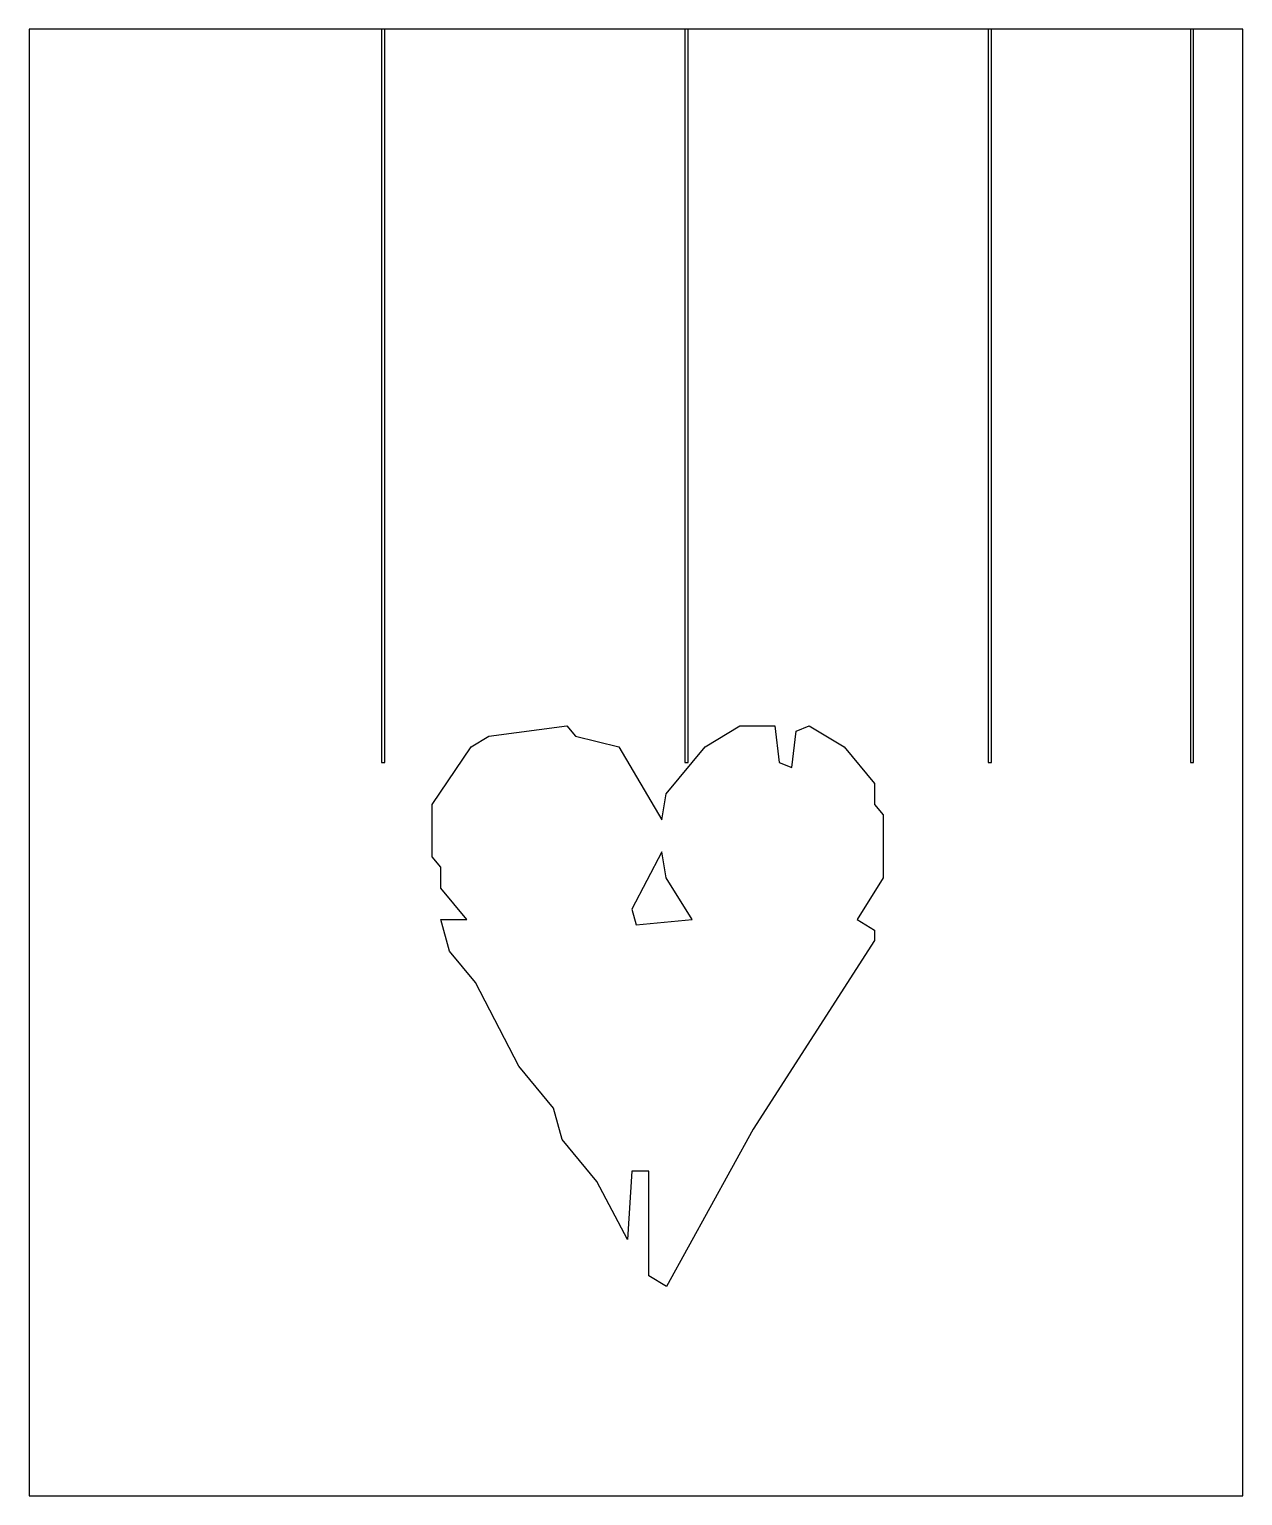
# Model space of a CAD drawing. Header units: millimetres. Extents: x 0 to 1200, y 0 to 1450.
import ezdxf

# ---------------------------------------------------------------- set-up
doc = ezdxf.new("R2010")
doc.units = ezdxf.units.MM
for name, color, linetype in [('OUTLINE', 5, 'Continuous'), ('PIECE', 3, 'Continuous'), ('SLOT', 1, 'Continuous')]:
    doc.layers.add(name, color=color, linetype=linetype)

msp = doc.modelspace()

# ---------------------------------------------------------------- linework, layer by layer
at = {"layer": 'OUTLINE'}
msp.add_lwpolyline([(0, 0), (1200, 0), (1200, 1450), (0, 1450), (0, 0)], close=True, dxfattribs=at)
at = {"layer": 'PIECE'}
for points in [[(612.8, 321), (595.8, 321), (591.5, 253.4), (561.3, 310.7), (527.1, 352.1), (518.5, 383.2), (484.2, 424.6), (441.3, 507.4), (415.6, 538.5), (407, 569.7), (432.6, 569.7), (407, 600.7), (407, 621.4), (398.5, 631.7), (398.5, 683.6), (437.1, 740.6), (454.3, 751), (531.5, 761.4), (540.1, 751), (582.9, 740.6), (625.7, 668.3), (629.9, 694), (668.5, 740.6), (702.8, 761.4), (737.2, 761.4), (741.5, 725.1), (754.2, 720), (758.5, 756.1), (771.4, 761.4), (805.8, 740.6), (835.8, 704.3), (835.8, 683.6), (844.4, 673.3), (844.4, 611), (818.7, 569.7), (835.8, 559.3), (835.8, 548.9), (715.8, 362.4), (630, 207), (612.8, 217.4), (612.8, 321)], [(655.5, 569.7), (629.9, 611), (625.7, 636.7), (595.8, 580), (600.1, 564.6), (655.5, 569.7)]]:
    msp.add_lwpolyline(points, close=True, dxfattribs=at)
at = {"layer": 'SLOT'}
for points in [[(348.4, 725), (351.5, 725), (351.5, 1450), (348.4, 1450), (348.4, 725)], [(648.4, 725), (651.6, 725), (651.6, 1450), (648.4, 1450), (648.4, 725)], [(948.4, 725), (951.5, 725), (951.5, 1450), (948.4, 1450), (948.4, 725)], [(1148.5, 725), (1151.5, 725), (1151.5, 1450), (1148.5, 1450), (1148.5, 725)]]:
    msp.add_lwpolyline(points, close=True, dxfattribs=at)

doc.saveas('drawing.dxf')
